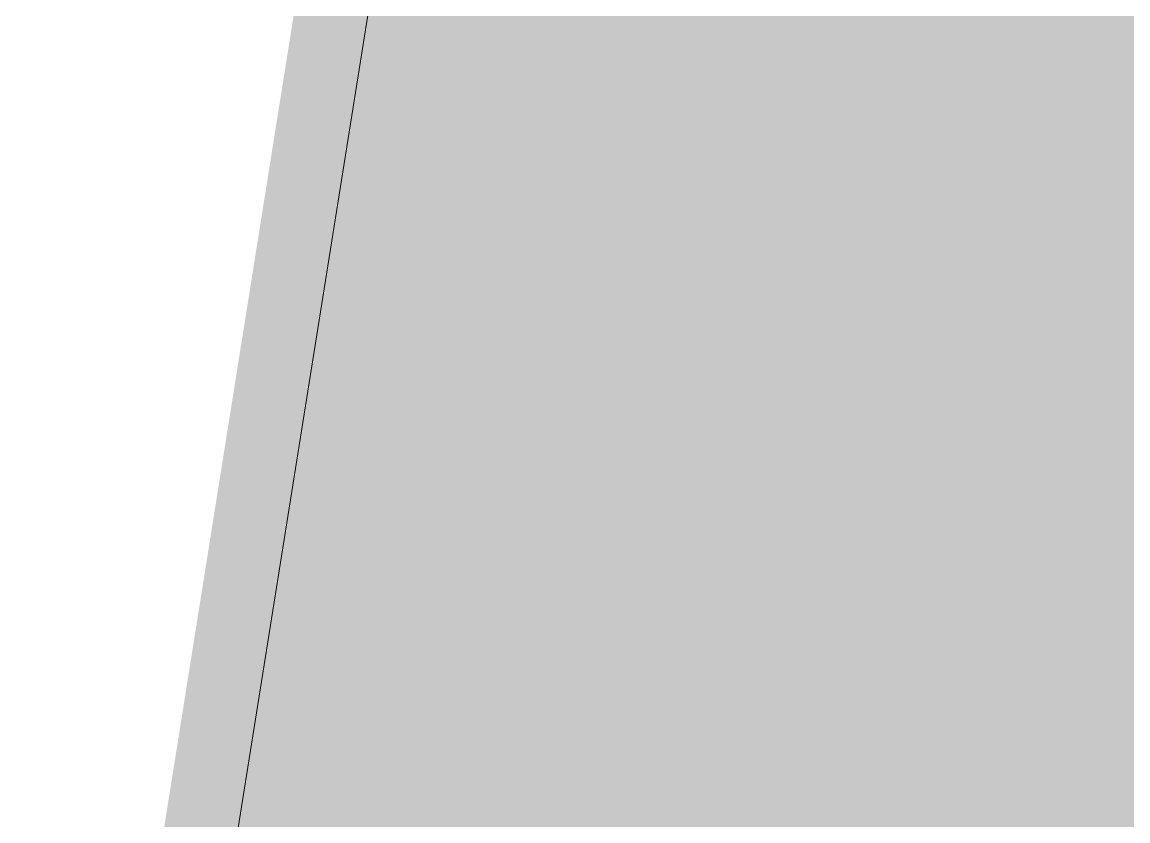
# Model space of a CAD drawing. Extents: x 306008 to 307050, y 9156110 to 9156581.
# Drawn here: x 306748.49 to 306753.78, y 9156467.24 to 9156471.06 of the extents above; entities that cross this region are included whole.
import ezdxf

# ---------------------------------------------------------------- set-up
doc = ezdxf.new("R2010")
doc.units = 0
doc.layers.add('D32_BANGUNAN_DIHAPUS', color=7, linetype='Continuous')
doc.layers.add('D32_BANGUNAN_DIHAPUS_TUTUP', color=7, linetype='Continuous')

msp = doc.modelspace()

# ---------------------------------------------------------------- hatches: boundary and pattern name
at = {"layer": 'D32_BANGUNAN_DIHAPUS_TUTUP', "true_color": 0xe0ded9}
h = msp.add_hatch(color=7, dxfattribs=at)
h.dxf.hatch_style = 1
h.paths.add_polyline_path([(306766.6576, 9156458.8648), (306766.6288, 9156458.846), (306766.5984, 9156458.8302), (306766.5665, 9156458.8174), (306766.5335, 9156458.8078), (306766.4998, 9156458.8014), (306766.4655, 9156458.7985), (306766.4312, 9156458.7988), (306766.397, 9156458.8026), (306749.933, 9156461.4298), (306749.8973, 9156461.4374), (306749.8625, 9156461.4487), (306749.8291, 9156461.4636), (306749.7975, 9156461.4819), (306749.7679, 9156461.5034), (306749.7407, 9156461.5279), (306748.5907, 9156462.6779), (306748.5685, 9156462.7023), (306748.5487, 9156462.7287), (306748.5314, 9156462.7569), (306748.5169, 9156462.7865), (306748.5053, 9156462.8174), (306748.4966, 9156462.8493), (306748.4909, 9156462.8818), (306748.4884, 9156462.9147), (306748.4889, 9156462.9477), (306748.4926, 9156462.9806), (306750.5932, 9156476.1444), (306750.6002, 9156476.178), (306750.6106, 9156476.2107), (306750.6241, 9156476.2423), (306750.6406, 9156476.2724), (306750.66, 9156476.3008), (306750.6821, 9156476.3271), (306750.7066, 9156476.3511), (306750.7334, 9156476.3726), (306750.7622, 9156476.3914), (306750.7926, 9156476.4072), (306750.8245, 9156476.42), (306750.8575, 9156476.4296), (306750.8912, 9156476.436), (306750.9255, 9156476.4389), (306750.9598, 9156476.4386), (306750.994, 9156476.4348), (306767.458, 9156473.8076), (306767.4937, 9156473.8), (306767.5285, 9156473.7887), (306767.5619, 9156473.7738), (306767.5935, 9156473.7555), (306767.6231, 9156473.734), (306767.6503, 9156473.7095), (306768.8003, 9156472.5595), (306768.8225, 9156472.5351), (306768.8423, 9156472.5087), (306768.8596, 9156472.4805), (306768.8741, 9156472.4509), (306768.8857, 9156472.42), (306768.8944, 9156472.3881), (306768.9001, 9156472.3556), (306768.9026, 9156472.3227), (306768.9021, 9156472.2897), (306768.8984, 9156472.2568), (306767.9652, 9156466.4083), (306767.3702, 9156466.4599), (306767.3653, 9156466.4601), (306767.3604, 9156466.4598), (306767.3556, 9156466.459), (306767.3508, 9156466.4578), (306767.3462, 9156466.4561), (306767.3418, 9156466.4539), (306767.3376, 9156466.4513), (306767.3337, 9156466.4484), (306767.3301, 9156466.445), (306767.3269, 9156466.4414), (306767.324, 9156466.4374), (306767.3215, 9156466.4332), (306767.3195, 9156466.4287), (306767.3179, 9156466.4241), (306767.3168, 9156466.4193), (306767.3161, 9156466.4144), (306766.6616, 9156458.868)])

# ---------------------------------------------------------------- linework, layer by layer
at = {"layer": 'D32_BANGUNAN_DIHAPUS', "lineweight": 0, "true_color": 0xc82828}
msp.add_lwpolyline([(306767.4028, 9156473.462), (306765.3022, 9156460.2982), (306748.8382, 9156462.9254), (306750.9388, 9156476.0892), (306767.4028, 9156473.462)], dxfattribs=at)

doc.saveas('drawing.dxf')
